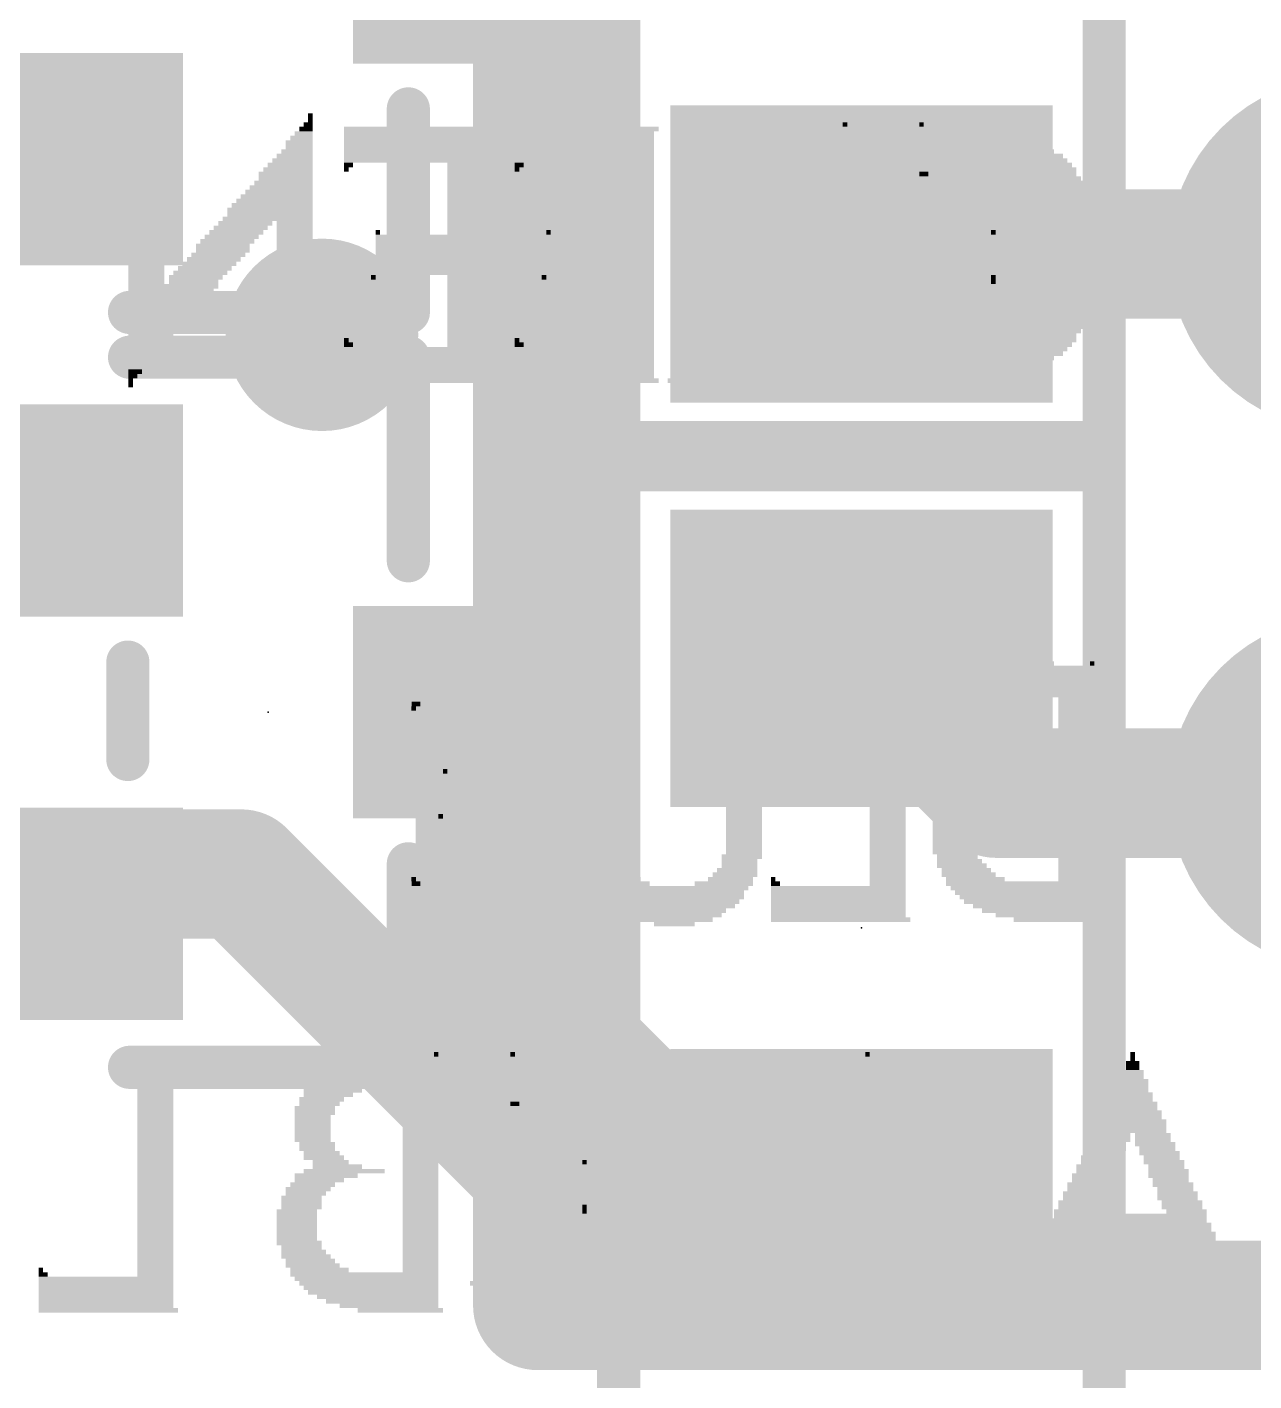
# Model space of a CAD drawing. Extents: x -8.6 to 58.7, y -9 to 29.5.
# Drawn here: x 27.57 to 33.34, y 4.85 to 11.23 of the extents above; entities that cross this region are included whole.
import ezdxf

# ---------------------------------------------------------------- set-up
doc = ezdxf.new("R2010")
doc.units = 0
for name, color, linetype in [('1', 12, 'CONTINUOUS'), ('16', 5, 'CONTINUOUS'), ('17', 110, 'CONTINUOUS'), ('18', 110, 'CONTINUOUS'), ('201', 6, 'CONTINUOUS'), ('21', 40, 'CONTINUOUS'), ('23', 53, 'CONTINUOUS')]:
    doc.layers.add(name, color=color, linetype=linetype)

# ---------------------------------------------------------------- blocks, each defined once
blk = doc.blocks.new('ROUNDP')
at = {"const_width": 0.5}
blk.add_lwpolyline([(0, -0.25, 1), (0, 0.25, 1), (0, -0.25)], format="xyb", dxfattribs=at)
blk = doc.blocks.new('RECT')
blk.add_solid([(-0.5, -0.5), (0.5, -0.5), (-0.5, 0.5), (0.5, 0.5)])
blk = doc.blocks.new('ROUNDV')
at = {"const_width": 0.5}
blk.add_lwpolyline([(0, -0.25, 1), (0, 0.25, 1), (0, -0.25)], format="xyb", dxfattribs=at)

msp = doc.modelspace()

# ---------------------------------------------------------------- linework, layer by layer
at = {"layer": '1'}
for points, const_width in [([(33.782, 10.16), (31.496, 10.16)], 0.6096), ([(27.702, 8.951), (26.443, 8.951)], 0.254), ([(32.131, 7.62), (31.496, 8.255)], 0.6096), ([(29.702, 8.001), (29.702, 6.874)], 0.6096), ([(33.782, 7.62), (32.131, 7.62)], 0.6096), ([(29.702, 6.874), (30.861, 5.715)], 0.6096), ([(30.861, 5.715), (31.496, 5.715)], 0.6096)]:
    msp.add_lwpolyline(points, dxfattribs=dict(at, const_width=const_width))
for points, const_width in [([(31.496, 10.3124, 1), (31.496, 10.0076)], 0.3048), ([(27.702, 8.8875, 1), (27.702, 9.0145)], 0.127), ([(31.6038, 8.3628, 1), (31.3882, 8.1472)], 0.3048), ([(29.8544, 8.001, 1), (29.5496, 8.001)], 0.3048), ([(32.131, 7.7724, 1), (32.131, 7.4676)], 0.3048), ([(32.0232, 7.5122, 1), (32.2388, 7.7278)], 0.3048), ([(29.8098, 6.9818, 1), (29.5942, 6.7662)], 0.3048), ([(29.5496, 6.874, 1), (29.8544, 6.874)], 0.3048), ([(30.861, 5.8674, 1), (30.861, 5.5626)], 0.3048), ([(31.496, 5.5626, 1), (31.496, 5.8674)], 0.3048), ([(30.7532, 5.6072, 1), (30.9688, 5.8228)], 0.3048)]:
    msp.add_lwpolyline(points, format="xyb", dxfattribs=dict(at, const_width=const_width))
at = {"layer": '16', "const_width": 0.6096}
for points in [[(29.972, 14.732), (29.972, 5.207)], [(19.812, 7.239), (28.575, 7.239)], [(30.607, 5.207), (28.575, 7.239)], [(31.623, 5.207), (29.972, 5.207)], [(31.623, 5.207), (30.607, 5.207)], [(31.623, 5.207), (42.672, 5.207)]]:
    msp.add_lwpolyline(points, dxfattribs=at)
at = {"layer": '16', "const_width": 0.3048}
for points in [[(28.6828, 7.3468, 1), (28.4672, 7.1312)], [(28.575, 7.0866, 1), (28.575, 7.3914)], [(29.972, 5.3594, 1), (29.972, 5.0546)], [(30.607, 5.3594, 1), (30.607, 5.0546)], [(31.623, 5.3594, 1), (31.623, 5.0546)], [(31.623, 5.0546, 1), (31.623, 5.3594)], [(31.623, 5.0546, 1), (31.623, 5.3594)], [(30.4992, 5.0992, 1), (30.7148, 5.3148)], [(29.8196, 5.207, 1), (30.1244, 5.207)]]:
    msp.add_lwpolyline(points, format="xyb", dxfattribs=at)
at = {"layer": '21', "const_width": 0.2032}
for points in [[(30.353, 9.144), (30.353, 13.716)], [(32.639, 13.716), (32.639, 9.144)], [(29.3624, 10.8434), (29.3624, 9.8846)], [(29.3624, 9.8846), (28.0496, 9.8846)], [(28.0496, 9.6734), (29.3624, 9.6734)], [(29.3624, 9.6734), (29.3624, 8.7146)], [(30.353, 4.699), (30.353, 9.271)], [(30.353, 9.271), (32.639, 9.271)], [(32.639, 9.271), (32.639, 4.699)], [(32.639, 9.144), (30.353, 9.144)], [(28.0416, 7.7786), (28.0416, 8.2374)], [(29.3624, 7.2874), (29.3624, 6.3286)], [(29.3624, 6.3286), (28.0496, 6.3286)]]:
    msp.add_lwpolyline(points, dxfattribs=at)
at = {"layer": '21', "const_width": 0.1016}
for points in [[(29.4132, 10.8434, 1), (29.3116, 10.8434)], [(28.0496, 9.9354, 1), (28.0496, 9.8338)], [(29.3624, 9.8338, 1), (29.3624, 9.9354)], [(29.3116, 9.8846, 1), (29.4132, 9.8846)], [(28.0496, 9.7242, 1), (28.0496, 9.6226)], [(29.4132, 9.6734, 1), (29.3116, 9.6734)], [(29.3624, 9.6226, 1), (29.3624, 9.7242)], [(30.4038, 9.271, 1), (30.3022, 9.271)], [(30.353, 9.3218, 1), (30.353, 9.2202)], [(32.6898, 9.271, 1), (32.5882, 9.271)], [(32.639, 9.2202, 1), (32.639, 9.3218)], [(30.353, 9.1948, 1), (30.353, 9.0932)], [(30.3022, 9.144, 1), (30.4038, 9.144)], [(32.5882, 9.144, 1), (32.6898, 9.144)], [(32.639, 9.0932, 1), (32.639, 9.1948)], [(29.3116, 8.7146, 1), (29.4132, 8.7146)], [(28.0924, 8.2374, 1), (27.9908, 8.2374)], [(27.9908, 7.7786, 1), (28.0924, 7.7786)], [(29.4132, 7.2874, 1), (29.3116, 7.2874)], [(28.0496, 6.3794, 1), (28.0496, 6.2778)], [(29.3116, 6.3286, 1), (29.4132, 6.3286)], [(29.3624, 6.2778, 1), (29.3624, 6.3794)]]:
    msp.add_lwpolyline(points, format="xyb", dxfattribs=at)
at = {"layer": '23'}
for p in [(28.702, 8.001), (31.496, 6.985)]:
    msp.add_point(p, dxfattribs=at)

# ---------------------------------------------------------------- block references
at = {"layer": '1', "yscale": 1.2, "rotation": 270}
for p in [(29.702, 11.557), (27.702, 10.607), (27.702, 8.951), (29.702, 8.001), (27.702, 7.051)]:
    msp.add_blockref('RECT', p, dxfattribs=at)
at = {"layer": '1', "xscale": 1.4, "yscale": 1.8}
for p, rotation in [((31.496, 10.16), 270), ((31.496, 8.255), 90), ((31.496, 5.715), 90)]:
    msp.add_blockref('RECT', p, dxfattribs=dict(at, rotation=rotation))
at = {"layer": '17', "xscale": 1.6764, "yscale": 1.6764}
for p in [(33.782, 10.16), (33.782, 10.16), (33.782, 7.62), (33.782, 7.62)]:
    msp.add_blockref('ROUNDP', p, dxfattribs=at)
at = {"layer": '18', "xscale": 0.9064, "yscale": 0.9064}
msp.add_blockref('ROUNDV', (28.956, 9.779), dxfattribs=at)
msp.add_blockref('ROUNDV', (28.956, 9.779), dxfattribs=at)
at = {"layer": '201', "yscale": 0.0212, "rotation": 180}
for p, xscale in [((28.8907, 10.7695), 0.0423), ((28.9013, 10.8118), 0.0212), ((28.9013, 10.7907), 0.0212), ((31.1758, 10.7695), 0.1693), ((31.4191, 10.7695), 0.0212), ((31.7788, 10.7695), 0.0212), ((32.0009, 10.7695), 0.2539), ((28.1396, 10.7484), 0.2327), ((28.129, 10.7272), 0.1693), ((28.129, 10.706), 0.1693), ((28.8589, 10.706), 0.1058), ((28.8695, 10.7272), 0.0846), ((28.8801, 10.7484), 0.0635), ((29.3985, 10.7484), 0.6771), ((29.3879, 10.7272), 0.6559), ((29.3879, 10.706), 0.6559), ((30.2025, 10.7484), 0.6771), ((30.1919, 10.7272), 0.6559), ((30.1919, 10.706), 0.6559), ((31.1864, 10.706), 0.4866), ((31.2075, 10.7272), 0.4443), ((31.2181, 10.7484), 0.4232), ((32.0221, 10.7272), 0.5078), ((31.9904, 10.7484), 0.4443), ((32.0433, 10.706), 0.5501), ((28.129, 10.6849), 0.1693), ((28.129, 10.6637), 0.1693), ((28.129, 10.6426), 0.1693), ((28.8378, 10.6426), 0.1481), ((28.8484, 10.6849), 0.1269), ((28.8484, 10.6637), 0.1269), ((29.3879, 10.6849), 0.6559), ((29.3879, 10.6637), 0.6559), ((29.3879, 10.6426), 0.6559), ((30.1919, 10.6849), 0.6559), ((30.1919, 10.6637), 0.6559), ((30.1919, 10.6426), 0.6559), ((31.1546, 10.6426), 0.5501), ((31.1652, 10.6637), 0.529), ((31.1758, 10.6849), 0.5078), ((32.0644, 10.6849), 0.5924), ((32.075, 10.6637), 0.6136), ((32.0856, 10.6426), 0.6347), ((28.129, 10.6214), 0.1693), ((28.129, 10.6003), 0.1693), ((28.129, 10.5791), 0.1693), ((28.8061, 10.5791), 0.2116), ((28.8166, 10.6003), 0.1904), ((28.8272, 10.6214), 0.1693), ((29.3879, 10.6214), 0.6559), ((29.3879, 10.6003), 0.6559), ((29.0811, 10.5791), 0.0423), ((29.6312, 10.5791), 0.1693), ((30.1919, 10.6214), 0.6559), ((30.1919, 10.6003), 0.6559), ((29.8851, 10.5791), 0.0423), ((30.4352, 10.5791), 0.1693), ((30.9536, 10.5791), 0.2327), ((31.144, 10.6214), 0.5713), ((31.144, 10.6003), 0.5713), ((31.345, 10.5791), 0.1693), ((32.1067, 10.6214), 0.6771), ((32.1173, 10.6003), 0.6982), ((31.8423, 10.5791), 0.1481), ((32.3183, 10.5791), 0.3385), ((28.129, 10.5579), 0.1693), ((28.129, 10.5368), 0.1693), ((28.129, 10.5156), 0.1693), ((28.7849, 10.5368), 0.2539), ((28.7849, 10.5156), 0.2539), ((28.7955, 10.5579), 0.2327), ((29.0705, 10.5579), 0.0212), ((29.6312, 10.5579), 0.1693), ((29.6312, 10.5368), 0.1693), ((29.6312, 10.5156), 0.1693), ((29.8745, 10.5579), 0.0212), ((30.4352, 10.5579), 0.1693), ((30.4352, 10.5368), 0.1693), ((30.4352, 10.5156), 0.1693), ((30.9219, 10.5368), 0.2116), ((30.9113, 10.5156), 0.1904), ((30.943, 10.5579), 0.2116), ((31.345, 10.5579), 0.1693), ((31.345, 10.5368), 0.1693), ((31.345, 10.5156), 0.1693), ((31.8105, 10.5579), 0.0846), ((31.7894, 10.5368), 0.0423), ((32.3606, 10.5579), 0.2962), ((32.3712, 10.5368), 0.2751), ((32.4029, 10.5156), 0.2539), ((28.129, 10.4945), 0.1693), ((28.129, 10.4733), 0.1693), ((28.129, 10.4522), 0.1693), ((28.7532, 10.4522), 0.3174), ((28.7637, 10.4733), 0.2962), ((28.7743, 10.4945), 0.2751), ((29.6312, 10.4945), 0.1693), ((29.6312, 10.4733), 0.1693), ((29.6312, 10.4522), 0.1693), ((30.4352, 10.4945), 0.1693), ((30.4352, 10.4733), 0.1693), ((30.4352, 10.4522), 0.1693), ((30.8901, 10.4733), 0.1904), ((30.8901, 10.4522), 0.1904), ((30.9113, 10.4945), 0.1904), ((31.345, 10.4945), 0.1693), ((31.345, 10.4733), 0.1693), ((31.345, 10.4522), 0.1693), ((32.4241, 10.4945), 0.2539), ((32.4558, 10.4733), 0.2327), ((32.4664, 10.4522), 0.2116), ((28.129, 10.431), 0.1693), ((28.129, 10.4098), 0.1693), ((28.129, 10.3887), 0.1693), ((28.7214, 10.3887), 0.3808), ((28.732, 10.4098), 0.3597), ((28.7426, 10.431), 0.3385), ((29.6312, 10.431), 0.1693), ((29.6312, 10.4098), 0.1693), ((29.6312, 10.3887), 0.1693), ((30.4352, 10.431), 0.1693), ((30.4352, 10.4098), 0.1693), ((30.4352, 10.3887), 0.1693), ((30.8901, 10.431), 0.1904), ((30.8901, 10.4098), 0.1904), ((30.8901, 10.3887), 0.1904), ((31.345, 10.431), 0.1693), ((31.345, 10.4098), 0.1693), ((31.345, 10.3887), 0.1693), ((32.477, 10.431), 0.2327), ((32.4876, 10.4098), 0.2116), ((32.5087, 10.3887), 0.2116), ((28.129, 10.3675), 0.1693), ((28.129, 10.3464), 0.1693), ((28.129, 10.3252), 0.1693), ((28.7003, 10.3252), 0.4232), ((28.7108, 10.3675), 0.402), ((28.7108, 10.3464), 0.402), ((29.6312, 10.3675), 0.1693), ((29.6312, 10.3464), 0.1693), ((29.6312, 10.3252), 0.1693), ((30.4352, 10.3675), 0.1693), ((30.4352, 10.3464), 0.1693), ((30.4352, 10.3252), 0.1693), ((30.8901, 10.3675), 0.1904), ((30.8901, 10.3464), 0.1904), ((30.9113, 10.3252), 0.1904), ((31.345, 10.3675), 0.1693), ((31.345, 10.3464), 0.1693), ((31.345, 10.3252), 0.1693), ((32.5087, 10.3675), 0.2116), ((32.5193, 10.3464), 0.1904), ((32.5299, 10.3252), 0.2116), ((28.129, 10.304), 0.1693), ((28.129, 10.2829), 0.1693), ((28.129, 10.2617), 0.1693), ((28.5522, 10.2617), 0.2539), ((28.5733, 10.2829), 0.2539), ((28.5945, 10.304), 0.2539), ((28.8272, 10.304), 0.1693), ((28.8272, 10.2829), 0.1693), ((28.8272, 10.2617), 0.1693), ((29.2186, 10.2617), 0.0212), ((29.6312, 10.304), 0.1693), ((29.6312, 10.2829), 0.1693), ((29.6312, 10.2617), 0.1693), ((30.0227, 10.2617), 0.0212), ((30.4352, 10.304), 0.1693), ((30.4352, 10.2829), 0.1693), ((30.4352, 10.2617), 0.1693), ((30.9113, 10.304), 0.1904), ((30.9219, 10.2829), 0.2116), ((30.9325, 10.2617), 0.2327), ((31.345, 10.304), 0.1693), ((31.345, 10.2829), 0.1693), ((31.345, 10.2617), 0.1693), ((32.1173, 10.2617), 0.0212), ((32.5405, 10.304), 0.1904), ((32.5405, 10.2829), 0.1904), ((32.5405, 10.2617), 0.1904), ((28.129, 10.2406), 0.1693), ((28.129, 10.2194), 0.1693), ((28.129, 10.1982), 0.1693), ((28.4887, 10.1982), 0.2539), ((28.5098, 10.2194), 0.2539), ((28.531, 10.2406), 0.2539), ((28.8272, 10.2406), 0.1693), ((28.8272, 10.2194), 0.1693), ((28.8272, 10.1982), 0.1693), ((29.462, 10.2406), 0.5078), ((29.462, 10.2194), 0.5078), ((29.462, 10.1982), 0.5078), ((30.266, 10.2406), 0.5078), ((30.266, 10.2194), 0.5078), ((30.266, 10.1982), 0.5078), ((30.9536, 10.2406), 0.2327), ((30.9853, 10.2194), 0.2539), ((31.1546, 10.1982), 0.5501), ((31.345, 10.2406), 0.1693), ((31.345, 10.2194), 0.1693), ((31.8634, 10.2406), 0.529), ((31.8634, 10.2194), 0.529), ((31.8634, 10.1982), 0.529), ((32.5616, 10.2406), 0.1904), ((32.5616, 10.2194), 0.1904), ((32.5616, 10.1982), 0.1904), ((28.129, 10.1771), 0.1693), ((28.129, 10.1559), 0.1693), ((28.129, 10.1348), 0.1693), ((28.4464, 10.1348), 0.2539), ((28.4675, 10.1559), 0.2539), ((28.4887, 10.1771), 0.2539), ((28.8272, 10.1771), 0.1693), ((28.8272, 10.1559), 0.1693), ((28.8272, 10.1348), 0.1693), ((29.462, 10.1771), 0.5078), ((29.462, 10.1559), 0.5078), ((29.462, 10.1348), 0.5078), ((30.266, 10.1771), 0.5078), ((30.266, 10.1559), 0.5078), ((30.266, 10.1348), 0.5078), ((31.1652, 10.1771), 0.529), ((31.1758, 10.1559), 0.5078), ((31.1969, 10.1348), 0.4655), ((31.8634, 10.1771), 0.529), ((31.8634, 10.1559), 0.529), ((31.8634, 10.1348), 0.529), ((32.5616, 10.1771), 0.1904), ((32.5616, 10.1559), 0.1904), ((32.5616, 10.1348), 0.1904), ((28.129, 10.1136), 0.1693), ((28.129, 10.0925), 0.1693), ((28.129, 10.0713), 0.1693), ((28.3829, 10.0713), 0.2539), ((28.404, 10.0925), 0.2539), ((28.4252, 10.1136), 0.2539), ((28.8272, 10.1136), 0.1693), ((28.8272, 10.0925), 0.1693), ((28.8272, 10.0713), 0.1693), ((29.462, 10.1136), 0.5078), ((29.462, 10.0925), 0.5078), ((29.462, 10.0713), 0.5078), ((30.266, 10.1136), 0.5078), ((30.266, 10.0925), 0.5078), ((30.266, 10.0713), 0.5078), ((31.1546, 10.0713), 0.5501), ((31.1758, 10.0925), 0.5078), ((31.2075, 10.1136), 0.4443), ((31.8634, 10.1136), 0.529), ((31.8634, 10.0925), 0.529), ((31.8634, 10.0713), 0.529), ((32.5616, 10.1136), 0.1904), ((32.5616, 10.0925), 0.1904), ((32.5616, 10.0713), 0.1904), ((28.2559, 10.0078), 0.4232), ((28.129, 10.0501), 0.1693), ((28.129, 10.029), 0.1693), ((28.3617, 10.0501), 0.2539), ((28.3512, 10.029), 0.2327), ((28.8272, 10.0501), 0.1693), ((28.8272, 10.029), 0.1693), ((28.8272, 10.0078), 0.1693), ((29.1975, 10.0501), 0.0212), ((29.6312, 10.0501), 0.1693), ((29.6312, 10.029), 0.1693), ((29.6312, 10.0078), 0.1693), ((30.0015, 10.0501), 0.0212), ((30.4352, 10.0501), 0.1693), ((30.4352, 10.029), 0.1693), ((30.4352, 10.0078), 0.1693), ((30.943, 10.0078), 0.2962), ((30.9748, 10.029), 0.3174), ((31.0171, 10.0501), 0.3597), ((31.345, 10.0501), 0.1693), ((31.345, 10.029), 0.1693), ((31.345, 10.0078), 0.1693), ((31.6836, 10.0501), 0.1693), ((31.6836, 10.029), 0.1693), ((31.6836, 10.0078), 0.1693), ((32.1173, 10.0501), 0.0212), ((32.1173, 10.029), 0.0212), ((32.5405, 10.0501), 0.1904), ((32.5405, 10.029), 0.1904), ((32.5405, 10.0078), 0.1904), ((28.2454, 9.9867), 0.402), ((28.2348, 9.9655), 0.3808), ((28.2242, 9.9444), 0.3597), ((28.8272, 9.9867), 0.1693), ((28.8272, 9.9655), 0.1693), ((28.8272, 9.9444), 0.1693), ((29.6312, 9.9867), 0.1693), ((29.6312, 9.9655), 0.1693), ((29.6312, 9.9444), 0.1693), ((30.4352, 9.9867), 0.1693), ((30.4352, 9.9655), 0.1693), ((30.4352, 9.9444), 0.1693), ((30.8796, 9.9655), 0.2539), ((30.869, 9.9444), 0.2327), ((30.9113, 9.9867), 0.2751), ((31.345, 9.9867), 0.1693), ((31.345, 9.9655), 0.1693), ((31.345, 9.9444), 0.1693), ((31.6836, 9.9867), 0.1693), ((31.6836, 9.9655), 0.1693), ((31.6836, 9.9444), 0.1693), ((32.5087, 9.9444), 0.2116), ((32.5193, 9.9655), 0.1904), ((32.5405, 9.9867), 0.1904), ((28.2136, 9.9232), 0.3385), ((28.203, 9.902), 0.3174), ((28.1925, 9.8809), 0.2962), ((28.8272, 9.9232), 0.1693), ((28.8272, 9.902), 0.1693), ((28.8272, 9.8809), 0.1693), ((29.6312, 9.9232), 0.1693), ((29.6312, 9.902), 0.1693), ((29.6312, 9.8809), 0.1693), ((30.4352, 9.9232), 0.1693), ((30.4352, 9.902), 0.1693), ((30.4352, 9.8809), 0.1693), ((30.8267, 9.902), 0.2327), ((30.8161, 9.8809), 0.2116), ((30.8478, 9.9232), 0.2327), ((31.345, 9.9232), 0.1693), ((31.345, 9.902), 0.1693), ((31.345, 9.8809), 0.1693), ((31.6836, 9.9232), 0.1693), ((31.6836, 9.902), 0.1693), ((31.6836, 9.8809), 0.1693), ((32.477, 9.8809), 0.2327), ((32.4876, 9.902), 0.2116), ((32.5087, 9.9232), 0.2116), ((28.1819, 9.8386), 0.2751), ((28.1713, 9.8174), 0.2539), ((28.1925, 9.8597), 0.2962), ((28.8272, 9.8597), 0.1693), ((28.8272, 9.8386), 0.1693), ((28.8272, 9.8174), 0.1693), ((29.6312, 9.8597), 0.1693), ((29.6312, 9.8386), 0.1693), ((29.6312, 9.8174), 0.1693), ((30.4352, 9.8597), 0.1693), ((30.4352, 9.8386), 0.1693), ((30.4352, 9.8174), 0.1693), ((30.7738, 9.8174), 0.2116), ((30.7949, 9.8597), 0.2116), ((30.7843, 9.8386), 0.1904), ((31.345, 9.8597), 0.1693), ((31.345, 9.8386), 0.1693), ((31.345, 9.8174), 0.1693), ((31.6836, 9.8597), 0.1693), ((31.6836, 9.8386), 0.1693), ((31.6836, 9.8174), 0.1693), ((32.4347, 9.8174), 0.2327), ((32.4558, 9.8386), 0.2327), ((32.4664, 9.8597), 0.2116), ((28.1607, 9.7962), 0.2327), ((28.1501, 9.7751), 0.2116), ((28.1396, 9.7539), 0.1904), ((28.8272, 9.7962), 0.1693), ((28.8272, 9.7751), 0.1693), ((28.8272, 9.7539), 0.1693), ((29.0705, 9.7539), 0.0212), ((29.6312, 9.7962), 0.1693), ((29.6312, 9.7751), 0.1693), ((29.6312, 9.7539), 0.1693), ((29.8745, 9.7539), 0.0212), ((30.4352, 9.7962), 0.1693), ((30.4352, 9.7751), 0.1693), ((30.4352, 9.7539), 0.1693), ((30.7526, 9.7751), 0.2116), ((30.742, 9.7539), 0.1904), ((30.7632, 9.7962), 0.1904), ((31.345, 9.7962), 0.1693), ((31.345, 9.7751), 0.1693), ((31.345, 9.7539), 0.1693), ((31.6836, 9.7962), 0.1693), ((31.6836, 9.7751), 0.1693), ((31.7153, 9.7539), 0.2327), ((32.3606, 9.7539), 0.2962), ((32.3818, 9.7751), 0.2539), ((32.4029, 9.7962), 0.2539), ((28.129, 9.7328), 0.1693), ((28.129, 9.7116), 0.1693), ((28.1184, 9.6905), 0.1481), ((28.8272, 9.7328), 0.1693), ((28.8272, 9.7116), 0.1693), ((28.8272, 9.6905), 0.1693), ((29.3879, 9.7116), 0.6559), ((29.3879, 9.6905), 0.6559), ((29.0811, 9.7328), 0.0423), ((29.6312, 9.7328), 0.1693), ((30.1919, 9.7116), 0.6559), ((30.1919, 9.6905), 0.6559), ((29.8851, 9.7328), 0.0423), ((30.4352, 9.7328), 0.1693), ((30.7209, 9.6905), 0.1904), ((30.742, 9.7328), 0.1904), ((30.742, 9.7116), 0.1904), ((31.345, 9.7328), 0.1693), ((31.345, 9.7116), 0.1693), ((31.345, 9.6905), 0.1693), ((32.0115, 9.6905), 0.8675), ((31.747, 9.7328), 0.2962), ((32.0327, 9.7116), 0.8675), ((32.3183, 9.7328), 0.3385), ((28.1078, 9.6693), 0.127), ((28.0973, 9.6481), 0.1058), ((28.0867, 9.627), 0.0846), ((28.8272, 9.6693), 0.1693), ((28.8272, 9.6481), 0.1693), ((28.8272, 9.627), 0.1693), ((29.3879, 9.6693), 0.6559), ((29.3879, 9.6481), 0.6559), ((29.3879, 9.627), 0.6559), ((30.1919, 9.6693), 0.6559), ((30.1919, 9.6481), 0.6559), ((30.1919, 9.627), 0.6559), ((30.7209, 9.6693), 0.1904), ((30.7209, 9.6481), 0.1904), ((30.7209, 9.627), 0.1904), ((31.345, 9.6693), 0.1693), ((31.345, 9.6481), 0.1693), ((31.345, 9.627), 0.1693), ((32.0009, 9.6693), 0.804), ((32.0115, 9.6481), 0.7405), ((32.0221, 9.627), 0.6771), ((28.0549, 9.5635), 0.0212), ((28.0761, 9.6058), 0.0635), ((28.0655, 9.5847), 0.0423), ((28.8166, 9.5635), 0.2327), ((28.8272, 9.6058), 0.1693), ((28.8272, 9.5847), 0.1693), ((29.3879, 9.6058), 0.6559), ((29.3879, 9.5847), 0.6559), ((29.3985, 9.5635), 0.6771), ((30.1919, 9.6058), 0.6559), ((30.1919, 9.5847), 0.6559), ((30.2025, 9.5635), 0.6771), ((30.7209, 9.5635), 0.2751), ((30.7103, 9.6058), 0.2116), ((30.7209, 9.5847), 0.2327), ((31.345, 9.5635), 0.2116), ((31.345, 9.6058), 0.1693), ((31.345, 9.5847), 0.1693), ((32.0221, 9.6058), 0.5924), ((32.0221, 9.5847), 0.5078), ((32.0221, 9.5635), 0.3808), ((28.0549, 9.5423), 0.0212), ((32.0115, 9.5423), 0.2327), ((32.3183, 8.2305), 0.1693), ((32.5828, 8.2305), 0.0212), ((29.7159, 8.2094), 0.6771), ((29.7053, 8.1882), 0.6559), ((29.7053, 8.1671), 0.6559), ((30.2977, 8.2094), 0.2327), ((30.2871, 8.1882), 0.1693), ((30.2871, 8.1671), 0.1693), ((30.9325, 8.2094), 0.2327), ((30.943, 8.1882), 0.1693), ((30.943, 8.1671), 0.1693), ((31.6201, 8.2094), 0.2116), ((31.6201, 8.1882), 0.1693), ((31.6201, 8.1671), 0.1693), ((32.3289, 8.1671), 0.529), ((32.3501, 8.1882), 0.4866), ((32.3712, 8.2094), 0.4443), ((29.7053, 8.1459), 0.6559), ((29.7053, 8.1247), 0.6559), ((29.7053, 8.1036), 0.6559), ((30.2871, 8.1459), 0.1693), ((30.2871, 8.1247), 0.1693), ((30.2871, 8.1036), 0.1693), ((30.943, 8.1459), 0.1693), ((30.943, 8.1247), 0.1693), ((30.943, 8.1036), 0.1693), ((31.6201, 8.1459), 0.1693), ((31.6201, 8.1247), 0.1693), ((31.6201, 8.1036), 0.1693), ((32.2972, 8.1036), 0.5924), ((32.3077, 8.1247), 0.5713), ((32.3183, 8.1459), 0.5501), ((29.7053, 8.0824), 0.6559), ((29.7053, 8.0613), 0.6559), ((29.3985, 8.0401), 0.0423), ((29.9486, 8.0401), 0.1693), ((30.2871, 8.0824), 0.1693), ((30.2871, 8.0613), 0.1693), ((30.2871, 8.0401), 0.1693), ((30.943, 8.0824), 0.1693), ((30.943, 8.0613), 0.1693), ((30.943, 8.0401), 0.1693), ((31.6201, 8.0824), 0.1693), ((31.6201, 8.0613), 0.1693), ((31.6201, 8.0401), 0.1693), ((32.0962, 8.0613), 0.2751), ((32.075, 8.0401), 0.2327), ((32.2866, 8.0824), 0.6136), ((32.5087, 8.0613), 0.1693), ((32.5087, 8.0401), 0.1693), ((29.3879, 8.019), 0.0212), ((29.9486, 8.019), 0.1693), ((29.9486, 7.9978), 0.1693), ((29.9486, 7.9766), 0.1693), ((30.2871, 8.019), 0.1693), ((30.2871, 7.9978), 0.1693), ((30.2871, 7.9766), 0.1693), ((30.943, 8.019), 0.1693), ((30.943, 7.9978), 0.1693), ((30.943, 7.9766), 0.1693), ((31.6201, 8.019), 0.1693), ((31.6201, 7.9978), 0.1693), ((31.6201, 7.9766), 0.1693), ((32.0115, 7.9766), 0.1904), ((32.0433, 8.019), 0.2116), ((32.0327, 7.9978), 0.1904), ((32.5087, 8.019), 0.1693), ((32.5087, 7.9978), 0.1693), ((32.5087, 7.9766), 0.1693), ((29.9486, 7.9555), 0.1693), ((29.9486, 7.9343), 0.1693), ((29.9486, 7.9132), 0.1693), ((30.2871, 7.9555), 0.1693), ((30.2871, 7.9343), 0.1693), ((30.2871, 7.9132), 0.1693), ((30.943, 7.9555), 0.1693), ((30.943, 7.9343), 0.1693), ((30.943, 7.9132), 0.1693), ((31.6201, 7.9555), 0.1693), ((31.6201, 7.9343), 0.1693), ((31.6201, 7.9132), 0.1693), ((32.0115, 7.9555), 0.1904), ((32.0009, 7.9343), 0.1693), ((32.0009, 7.9132), 0.1693), ((32.5087, 7.9555), 0.1693), ((32.5087, 7.9343), 0.1693), ((32.5087, 7.9132), 0.1693), ((29.9486, 7.892), 0.1693), ((29.9486, 7.8709), 0.1693), ((29.9486, 7.8497), 0.1693), ((30.2871, 7.892), 0.1693), ((30.2871, 7.8709), 0.1693), ((30.2871, 7.8497), 0.1693), ((30.943, 7.892), 0.1693), ((30.943, 7.8709), 0.1693), ((30.943, 7.8497), 0.1693), ((31.6201, 7.892), 0.1693), ((31.6201, 7.8709), 0.1693), ((31.6201, 7.8497), 0.1693), ((32.0009, 7.892), 0.1693), ((32.0009, 7.8709), 0.1693), ((32.0009, 7.8497), 0.1693), ((32.5087, 7.892), 0.1693), ((32.5087, 7.8709), 0.1693), ((32.5087, 7.8497), 0.1693), ((29.9486, 7.8285), 0.1693), ((29.9486, 7.8074), 0.1693), ((29.9486, 7.7862), 0.1693), ((30.2871, 7.8285), 0.1693), ((30.2871, 7.8074), 0.1693), ((30.2871, 7.7862), 0.1693), ((30.943, 7.8285), 0.1693), ((30.943, 7.8074), 0.1693), ((30.943, 7.7862), 0.1693), ((31.6201, 7.8285), 0.1693), ((31.6201, 7.8074), 0.1693), ((31.6201, 7.7862), 0.1693), ((32.0009, 7.8285), 0.1693), ((32.0221, 7.8074), 0.1693), ((32.0221, 7.7862), 0.1693), ((32.5087, 7.8285), 0.1693), ((32.5087, 7.8074), 0.1693), ((32.5087, 7.7862), 0.1693), ((29.536, 7.7227), 0.0212), ((29.9486, 7.7651), 0.1693), ((29.9486, 7.7439), 0.1693), ((29.9486, 7.7227), 0.1693), ((30.2871, 7.7651), 0.1693), ((30.2871, 7.7439), 0.1693), ((30.2871, 7.7227), 0.1693), ((30.943, 7.7651), 0.1693), ((30.943, 7.7439), 0.1693), ((30.943, 7.7227), 0.1693), ((31.6201, 7.7651), 0.1693), ((31.6201, 7.7439), 0.1693), ((31.6201, 7.7227), 0.1693), ((32.0538, 7.7439), 0.1904), ((32.0433, 7.7651), 0.1693), ((32.0856, 7.7227), 0.1693), ((32.5087, 7.7651), 0.1693), ((32.5087, 7.7439), 0.1693), ((32.5087, 7.7227), 0.1693), ((29.7793, 7.7016), 0.5078), ((29.7793, 7.6804), 0.5078), ((29.7793, 7.6593), 0.5078), ((30.2871, 7.7016), 0.1693), ((30.2871, 7.6804), 0.1693), ((30.2871, 7.6593), 0.1693), ((30.943, 7.7016), 0.1693), ((30.943, 7.6804), 0.1693), ((30.943, 7.6593), 0.1693), ((31.6201, 7.7016), 0.1693), ((31.6201, 7.6804), 0.1693), ((31.6201, 7.6593), 0.1693), ((32.0644, 7.6593), 0.2962), ((32.149, 7.6804), 0.3809), ((32.1173, 7.7016), 0.2327), ((32.5087, 7.7016), 0.1693), ((32.5087, 7.6804), 0.1693), ((32.5087, 7.6593), 0.1693), ((29.7793, 7.6381), 0.5078), ((29.7793, 7.617), 0.5078), ((29.7793, 7.5958), 0.5078), ((30.2871, 7.6381), 0.1693), ((30.2871, 7.617), 0.1693), ((30.2871, 7.5958), 0.1693), ((30.943, 7.6381), 0.1693), ((30.943, 7.617), 0.1693), ((30.943, 7.5958), 0.1693), ((31.6201, 7.6381), 0.1693), ((31.6201, 7.617), 0.1693), ((31.6201, 7.5958), 0.1693), ((31.9798, 7.5958), 0.2116), ((32.0009, 7.617), 0.2116), ((32.0327, 7.6381), 0.2327), ((32.5087, 7.6381), 0.1693), ((32.5087, 7.617), 0.1693), ((32.5087, 7.5958), 0.1693), ((29.7793, 7.5746), 0.5078), ((29.7793, 7.5535), 0.5078), ((29.7793, 7.5323), 0.5078), ((30.2871, 7.5746), 0.1693), ((30.2871, 7.5535), 0.1693), ((30.2871, 7.5323), 0.1693), ((30.943, 7.5746), 0.1693), ((30.943, 7.5535), 0.1693), ((30.943, 7.5323), 0.1693), ((31.6201, 7.5746), 0.1693), ((31.6201, 7.5535), 0.1693), ((31.6201, 7.5323), 0.1693), ((31.948, 7.5535), 0.1904), ((31.948, 7.5323), 0.1904), ((31.9692, 7.5746), 0.1904), ((32.5087, 7.5746), 0.1693), ((32.5087, 7.5535), 0.1693), ((32.5087, 7.5323), 0.1693), ((29.5149, 7.5112), 0.0212), ((29.9486, 7.5112), 0.1693), ((29.9486, 7.49), 0.1693), ((29.9486, 7.4688), 0.1693), ((30.2871, 7.5112), 0.1693), ((30.2871, 7.49), 0.1693), ((30.2871, 7.4688), 0.1693), ((30.943, 7.5112), 0.1693), ((30.943, 7.49), 0.1693), ((30.943, 7.4688), 0.1693), ((31.6201, 7.5112), 0.1693), ((31.6201, 7.49), 0.1693), ((31.6201, 7.4688), 0.1693), ((31.9269, 7.49), 0.1904), ((31.9269, 7.4688), 0.1904), ((31.948, 7.5112), 0.1904), ((32.5087, 7.5112), 0.1693), ((32.5087, 7.49), 0.1693), ((32.5087, 7.4688), 0.1693), ((29.9486, 7.4477), 0.1693), ((29.9486, 7.4265), 0.1693), ((29.9486, 7.4054), 0.1693), ((30.2871, 7.4477), 0.1693), ((30.2871, 7.4265), 0.1693), ((30.2871, 7.4054), 0.1693), ((30.943, 7.4477), 0.1693), ((30.943, 7.4265), 0.1693), ((30.943, 7.4054), 0.1693), ((31.6201, 7.4477), 0.1693), ((31.6201, 7.4265), 0.1693), ((31.6201, 7.4054), 0.1693), ((31.9269, 7.4477), 0.1904), ((31.9269, 7.4265), 0.1904), ((31.9269, 7.4054), 0.1904), ((32.5087, 7.4477), 0.1693), ((32.5087, 7.4265), 0.1693), ((32.5087, 7.4054), 0.1693), ((29.9486, 7.3842), 0.1693), ((29.9486, 7.3631), 0.1693), ((29.9486, 7.3419), 0.1693), ((30.2871, 7.3842), 0.1693), ((30.2871, 7.3631), 0.1693), ((30.2871, 7.3419), 0.1693), ((30.943, 7.3842), 0.1693), ((30.943, 7.3631), 0.1693), ((30.943, 7.3419), 0.1693), ((31.6201, 7.3842), 0.1693), ((31.6201, 7.3631), 0.1693), ((31.6201, 7.3419), 0.1693), ((31.9269, 7.3842), 0.1904), ((31.9269, 7.3631), 0.1904), ((31.9375, 7.3419), 0.2116), ((32.5087, 7.3842), 0.1693), ((32.5087, 7.3631), 0.1693), ((32.5087, 7.3419), 0.1693), ((29.9486, 7.3207), 0.1693), ((29.9486, 7.2996), 0.1693), ((29.9486, 7.2784), 0.1693), ((30.2977, 7.3207), 0.1904), ((30.3083, 7.2996), 0.1693), ((30.3189, 7.2784), 0.1904), ((30.9325, 7.3207), 0.1904), ((30.9219, 7.2996), 0.1693), ((30.9219, 7.2784), 0.1693), ((31.6201, 7.3207), 0.1693), ((31.6201, 7.2996), 0.1693), ((31.6201, 7.2784), 0.1693), ((31.948, 7.3207), 0.1904), ((31.9586, 7.2996), 0.2116), ((31.9692, 7.2784), 0.2327), ((32.5087, 7.3207), 0.1693), ((32.5087, 7.2996), 0.1693), ((32.5087, 7.2784), 0.1693), ((29.3879, 7.2149), 0.0212), ((29.9486, 7.2573), 0.1693), ((29.9486, 7.2361), 0.1693), ((29.9486, 7.2149), 0.1693), ((30.3294, 7.2361), 0.2116), ((30.3189, 7.2573), 0.1904), ((30.3506, 7.2149), 0.2116), ((30.8796, 7.2149), 0.2116), ((30.9007, 7.2361), 0.2116), ((30.9113, 7.2573), 0.1904), ((31.0806, 7.2149), 0.0212), ((31.6201, 7.2573), 0.1693), ((31.6201, 7.2361), 0.1693), ((31.6201, 7.2149), 0.1693), ((32.0009, 7.2361), 0.2539), ((31.9904, 7.2573), 0.2327), ((32.0327, 7.2149), 0.2751), ((32.5087, 7.2573), 0.1693), ((32.5087, 7.2361), 0.1693), ((32.5087, 7.2149), 0.1693), ((29.3985, 7.1938), 0.0423), ((29.7053, 7.1726), 0.6559), ((29.7053, 7.1515), 0.6559), ((29.9486, 7.1938), 0.1693), ((30.3718, 7.1938), 0.2539), ((30.6151, 7.1726), 0.6982), ((30.6151, 7.1515), 0.6559), ((30.8478, 7.1938), 0.2751), ((31.0911, 7.1938), 0.0423), ((31.3874, 7.1726), 0.6347), ((31.3874, 7.1515), 0.6347), ((31.6201, 7.1938), 0.1693), ((32.2443, 7.1938), 0.6982), ((32.2548, 7.1726), 0.6771), ((32.2654, 7.1515), 0.6559), ((29.7053, 7.1303), 0.6559), ((29.7053, 7.1092), 0.6559), ((29.7053, 7.088), 0.6559), ((30.6151, 7.1303), 0.6559), ((30.6151, 7.1092), 0.6136), ((30.6151, 7.088), 0.5713), ((31.3874, 7.1303), 0.6347), ((31.3874, 7.1092), 0.6347), ((31.3874, 7.088), 0.6347), ((32.276, 7.1303), 0.6347), ((32.2866, 7.1092), 0.6136), ((32.3077, 7.088), 0.5713), ((29.7053, 7.0668), 0.6559), ((29.7053, 7.0457), 0.6559), ((29.7159, 7.0245), 0.6771), ((30.6151, 7.0668), 0.4866), ((30.6151, 7.0457), 0.4443), ((30.6151, 7.0245), 0.3597), ((31.3979, 7.0245), 0.6559), ((31.3874, 7.0668), 0.6347), ((31.3874, 7.0457), 0.6347), ((32.3289, 7.0668), 0.529), ((32.3606, 7.0457), 0.4655), ((32.4135, 7.0245), 0.402), ((30.6151, 7.0034), 0.1904), ((28.1713, 6.3686), 0.2116), ((29.2821, 6.3686), 0.4443), ((29.2292, 6.3898), 0.1693), ((29.4937, 6.3898), 0.0212), ((29.8534, 6.3898), 0.0212), ((30.065, 6.3686), 0.4443), ((30.0755, 6.3898), 0.2539), ((31.3239, 6.3686), 0.4232), ((31.2816, 6.3898), 0.1693), ((31.5249, 6.3898), 0.0212), ((32.7732, 6.3898), 0.0212), ((32.7732, 6.3686), 0.0212), ((28.1713, 6.3475), 0.1693), ((28.1713, 6.3263), 0.1693), ((28.1713, 6.3051), 0.1693), ((29.2292, 6.3051), 0.5501), ((29.2398, 6.3263), 0.529), ((29.261, 6.3475), 0.4866), ((30.0967, 6.3475), 0.5078), ((30.1179, 6.3263), 0.5501), ((30.139, 6.3051), 0.5924), ((31.2816, 6.3051), 0.5078), ((31.2921, 6.3263), 0.4866), ((31.3133, 6.3475), 0.4443), ((32.7732, 6.3051), 0.1058), ((32.7732, 6.3475), 0.0635), ((32.7732, 6.3263), 0.0635), ((28.1713, 6.284), 0.1693), ((28.1713, 6.2628), 0.1693), ((28.1713, 6.2417), 0.1693), ((29.1975, 6.2417), 0.6136), ((29.2081, 6.2628), 0.5924), ((29.2186, 6.284), 0.5713), ((30.1813, 6.2417), 0.6771), ((30.1496, 6.284), 0.6136), ((30.1602, 6.2628), 0.6347), ((31.2498, 6.2417), 0.5713), ((31.2604, 6.2628), 0.5501), ((31.271, 6.284), 0.529), ((32.7732, 6.2628), 0.1481), ((32.7732, 6.2417), 0.1481), ((32.7732, 6.284), 0.1058), ((28.1713, 6.2205), 0.1693), ((28.1713, 6.1994), 0.1693), ((28.1713, 6.1782), 0.1693), ((28.9542, 6.1782), 0.2116), ((29.0071, 6.2205), 0.2751), ((28.9859, 6.1994), 0.2327), ((29.4196, 6.2205), 0.1693), ((29.4196, 6.1994), 0.1693), ((29.4196, 6.1782), 0.1693), ((30.1919, 6.2205), 0.6982), ((29.9169, 6.1994), 0.1481), ((29.8851, 6.1782), 0.0846), ((30.3929, 6.1994), 0.3385), ((30.4352, 6.1782), 0.2962), ((31.0594, 6.1994), 0.2327), ((31.0488, 6.1782), 0.2116), ((31.2498, 6.2205), 0.5713), ((31.4508, 6.1994), 0.1693), ((31.4508, 6.1782), 0.1693), ((32.7626, 6.1782), 0.2116), ((32.7626, 6.2205), 0.1693), ((32.7732, 6.1994), 0.1904), ((28.1713, 6.157), 0.1693), ((28.1713, 6.1359), 0.1693), ((28.1713, 6.1147), 0.1693), ((28.9224, 6.1359), 0.1904), ((28.9224, 6.1147), 0.1904), ((28.9436, 6.157), 0.1904), ((29.4196, 6.157), 0.1693), ((29.4196, 6.1359), 0.1693), ((29.4196, 6.1147), 0.1693), ((29.864, 6.157), 0.0423), ((30.4458, 6.157), 0.2751), ((30.4776, 6.1359), 0.2539), ((30.4987, 6.1147), 0.2539), ((31.0277, 6.157), 0.2116), ((31.0171, 6.1359), 0.1904), ((31.0171, 6.1147), 0.1904), ((31.4508, 6.157), 0.1693), ((31.4508, 6.1359), 0.1693), ((31.4508, 6.1147), 0.1693), ((32.7626, 6.1359), 0.2539), ((32.7732, 6.1147), 0.2751), ((32.7732, 6.157), 0.2327), ((28.1713, 6.0936), 0.1693), ((28.1713, 6.0724), 0.1693), ((28.1713, 6.0512), 0.1693), ((28.9118, 6.0936), 0.1693), ((28.9118, 6.0724), 0.1693), ((28.9118, 6.0512), 0.1693), ((29.4196, 6.0936), 0.1693), ((29.4196, 6.0724), 0.1693), ((29.4196, 6.0512), 0.1693), ((30.5304, 6.0936), 0.2327), ((30.541, 6.0724), 0.2116), ((30.5516, 6.0512), 0.2327), ((30.9959, 6.0936), 0.1904), ((30.9959, 6.0724), 0.1904), ((30.9959, 6.0512), 0.1904), ((31.4508, 6.0936), 0.1693), ((31.4508, 6.0724), 0.1693), ((31.4508, 6.0512), 0.1693), ((32.7732, 6.0724), 0.3174), ((32.7732, 6.0512), 0.3174), ((32.7732, 6.0936), 0.2751), ((28.1713, 6.0301), 0.1693), ((28.1713, 6.0089), 0.1693), ((28.1713, 5.9878), 0.1693), ((28.9118, 6.0301), 0.1693), ((28.9118, 6.0089), 0.1693), ((28.9118, 5.9878), 0.1693), ((29.4196, 6.0301), 0.1693), ((29.4196, 6.0089), 0.1693), ((29.4196, 5.9878), 0.1693), ((30.5622, 6.0301), 0.2116), ((30.5833, 6.0089), 0.2116), ((30.5833, 5.9878), 0.2116), ((30.9959, 6.0301), 0.1904), ((30.9959, 6.0089), 0.1904), ((30.9959, 5.9878), 0.1904), ((31.4508, 6.0301), 0.1693), ((31.4508, 6.0089), 0.1693), ((31.4508, 5.9878), 0.1693), ((32.6674, 5.9878), 0.1904), ((32.678, 6.0089), 0.1693), ((32.7626, 6.0301), 0.3385), ((32.8684, 6.0089), 0.1693), ((32.8684, 5.9878), 0.1693), ((28.1713, 5.9666), 0.1693), ((28.1713, 5.9455), 0.1693), ((28.1713, 5.9243), 0.1693), ((28.933, 5.9666), 0.1693), ((28.933, 5.9455), 0.1693), ((28.9542, 5.9243), 0.1693), ((29.4196, 5.9666), 0.1693), ((29.4196, 5.9455), 0.1693), ((29.4196, 5.9243), 0.1693), ((30.5939, 5.9666), 0.1904), ((30.6045, 5.9455), 0.2116), ((30.6151, 5.9243), 0.1904), ((30.9959, 5.9666), 0.1904), ((31.0171, 5.9455), 0.1904), ((31.0171, 5.9243), 0.1904), ((31.4508, 5.9666), 0.1693), ((31.4508, 5.9455), 0.1693), ((31.4508, 5.9243), 0.1693), ((32.6357, 5.9243), 0.1693), ((32.6463, 5.9455), 0.1904), ((32.6568, 5.9666), 0.1693), ((32.879, 5.9666), 0.1904), ((32.8896, 5.9455), 0.1693), ((32.9002, 5.9243), 0.1904), ((28.1713, 5.9031), 0.1693), ((28.1713, 5.882), 0.1693), ((28.1713, 5.8608), 0.1693), ((28.9647, 5.9031), 0.1904), ((29.0282, 5.8608), 0.2327), ((28.9965, 5.882), 0.1693), ((29.4196, 5.9031), 0.1693), ((29.4196, 5.882), 0.1693), ((29.4196, 5.8608), 0.1693), ((29.938, 5.8608), 0.529), ((30.1919, 5.882), 0.0212), ((30.6151, 5.9031), 0.1904), ((30.6151, 5.882), 0.1904), ((30.6362, 5.8608), 0.1904), ((31.0382, 5.882), 0.2327), ((31.0277, 5.9031), 0.2116), ((31.0594, 5.8608), 0.2327), ((31.4508, 5.9031), 0.1693), ((31.4508, 5.882), 0.1693), ((31.4508, 5.8608), 0.1693), ((32.604, 5.8608), 0.1904), ((32.6145, 5.882), 0.1693), ((32.6251, 5.9031), 0.1904), ((32.9107, 5.9031), 0.1693), ((32.9213, 5.882), 0.1904), ((32.9319, 5.8608), 0.1693), ((28.1713, 5.8397), 0.1693), ((28.1713, 5.8185), 0.1693), ((28.1713, 5.7973), 0.1693), ((28.9753, 5.8185), 0.2962), ((28.9436, 5.7973), 0.2327), ((29.06, 5.8397), 0.3808), ((29.4196, 5.8397), 0.1693), ((29.4196, 5.8185), 0.1693), ((29.4196, 5.7973), 0.1693), ((29.938, 5.8397), 0.529), ((29.938, 5.8185), 0.529), ((29.938, 5.7973), 0.529), ((30.6362, 5.8397), 0.1904), ((30.6362, 5.8185), 0.1904), ((30.6362, 5.7973), 0.1904), ((31.0911, 5.8397), 0.2539), ((31.2604, 5.8185), 0.5501), ((31.271, 5.7973), 0.529), ((31.4508, 5.8397), 0.1693), ((32.5828, 5.8185), 0.1904), ((32.5828, 5.7973), 0.1904), ((32.604, 5.8397), 0.1904), ((32.9425, 5.8397), 0.1904), ((32.9425, 5.8185), 0.1904), ((32.9531, 5.7973), 0.1693), ((28.1713, 5.7762), 0.1693), ((28.1713, 5.755), 0.1693), ((28.1713, 5.7339), 0.1693), ((28.8907, 5.755), 0.2116), ((28.8801, 5.7339), 0.1904), ((28.9118, 5.7762), 0.2116), ((29.4196, 5.7762), 0.1693), ((29.4196, 5.755), 0.1693), ((29.4196, 5.7339), 0.1693), ((29.938, 5.7762), 0.529), ((29.938, 5.755), 0.529), ((29.938, 5.7339), 0.529), ((30.6362, 5.7762), 0.1904), ((30.6362, 5.755), 0.1904), ((30.6362, 5.7339), 0.1904), ((31.2816, 5.7762), 0.5078), ((31.3027, 5.755), 0.4655), ((31.3133, 5.7339), 0.4443), ((32.5405, 5.7339), 0.1904), ((32.5616, 5.7762), 0.1904), ((32.5616, 5.755), 0.1904), ((32.9636, 5.7762), 0.1904), ((32.9742, 5.755), 0.1693), ((32.9848, 5.7339), 0.1904), ((28.1713, 5.7127), 0.1693), ((28.1713, 5.6916), 0.1693), ((28.1713, 5.6704), 0.1693), ((28.8589, 5.7127), 0.1904), ((28.8589, 5.6916), 0.1904), ((28.8589, 5.6704), 0.1904), ((29.4196, 5.7127), 0.1693), ((29.4196, 5.6916), 0.1693), ((29.4196, 5.6704), 0.1693), ((29.938, 5.7127), 0.529), ((29.938, 5.6916), 0.529), ((29.7582, 5.6704), 0.1693), ((30.1919, 5.6704), 0.0212), ((30.6151, 5.6704), 0.1904), ((30.6362, 5.7127), 0.1904), ((30.6362, 5.6916), 0.1904), ((31.1229, 5.6704), 0.3597), ((31.2604, 5.6916), 0.5501), ((31.2816, 5.7127), 0.5078), ((31.4508, 5.6704), 0.1693), ((32.5193, 5.6916), 0.1904), ((32.5193, 5.6704), 0.1904), ((32.5405, 5.7127), 0.1904), ((32.9848, 5.7127), 0.1904), ((33.006, 5.6916), 0.1904), ((33.006, 5.6704), 0.1904), ((28.1713, 5.6492), 0.1693), ((28.1713, 5.6281), 0.1693), ((28.1713, 5.6069), 0.1693), ((28.8378, 5.6492), 0.1904), ((28.8378, 5.6281), 0.1904), ((28.8378, 5.6069), 0.1904), ((29.4196, 5.6492), 0.1693), ((29.4196, 5.6281), 0.1693), ((29.4196, 5.6069), 0.1693), ((29.7582, 5.6492), 0.1693), ((29.7582, 5.6281), 0.1693), ((29.7582, 5.6069), 0.1693), ((30.1919, 5.6492), 0.0212), ((30.6151, 5.6492), 0.1904), ((30.6151, 5.6281), 0.1904), ((30.6151, 5.6069), 0.1904), ((31.0171, 5.6069), 0.2751), ((31.0488, 5.6281), 0.2962), ((31.0806, 5.6492), 0.3174), ((31.4508, 5.6492), 0.1693), ((31.4508, 5.6281), 0.1693), ((31.4508, 5.6069), 0.1693), ((32.7521, 5.6069), 0.7405), ((32.5087, 5.6492), 0.2116), ((32.7626, 5.6281), 0.7194), ((33.0271, 5.6492), 0.1904), ((28.1713, 5.5858), 0.1693), ((28.1713, 5.5646), 0.1693), ((28.1713, 5.5434), 0.1693), ((28.8378, 5.5858), 0.1904), ((28.8378, 5.5646), 0.1904), ((28.8378, 5.5434), 0.1904), ((29.4196, 5.5858), 0.1693), ((29.4196, 5.5646), 0.1693), ((29.4196, 5.5434), 0.1693), ((29.7582, 5.5858), 0.1693), ((29.7582, 5.5646), 0.1693), ((29.7582, 5.5434), 0.1693), ((30.5833, 5.5646), 0.2116), ((30.5833, 5.5434), 0.2116), ((30.5939, 5.5858), 0.1904), ((30.9536, 5.5434), 0.2327), ((30.9853, 5.5858), 0.2539), ((30.9748, 5.5646), 0.2327), ((31.4508, 5.5858), 0.1693), ((31.4508, 5.5646), 0.1693), ((31.4508, 5.5434), 0.1693), ((32.7626, 5.5434), 0.804), ((32.7626, 5.5858), 0.7617), ((32.7626, 5.5646), 0.7617), ((28.1713, 5.5223), 0.1693), ((28.1713, 5.5011), 0.1693), ((28.1713, 5.48), 0.1693), ((28.8378, 5.5223), 0.1904), ((28.8484, 5.5011), 0.2116), ((28.8589, 5.48), 0.1904), ((29.4196, 5.5223), 0.1693), ((29.4196, 5.5011), 0.1693), ((29.4196, 5.48), 0.1693), ((29.7582, 5.5223), 0.1693), ((29.7582, 5.5011), 0.1693), ((29.7582, 5.48), 0.1693), ((30.5516, 5.5011), 0.2327), ((30.541, 5.48), 0.2116), ((30.5622, 5.5223), 0.2116), ((30.9007, 5.48), 0.2116), ((30.9219, 5.5011), 0.2116), ((30.9325, 5.5223), 0.2327), ((31.4508, 5.5223), 0.1693), ((31.4508, 5.5011), 0.1693), ((31.4508, 5.48), 0.1693), ((32.7626, 5.5011), 0.8463), ((32.7626, 5.48), 0.8463), ((32.7626, 5.5223), 0.804), ((28.1713, 5.4588), 0.1693), ((28.1713, 5.4377), 0.1693), ((28.1713, 5.4165), 0.1693), ((28.8695, 5.4588), 0.2116), ((28.8801, 5.4377), 0.2327), ((28.9013, 5.4165), 0.2327), ((29.4196, 5.4588), 0.1693), ((29.4196, 5.4377), 0.1693), ((29.4196, 5.4165), 0.1693), ((29.7582, 5.4588), 0.1693), ((29.7582, 5.4377), 0.1693), ((29.7582, 5.4165), 0.1693), ((30.4776, 5.4165), 0.2539), ((30.5093, 5.4377), 0.2327), ((30.5304, 5.4588), 0.2327), ((30.8796, 5.4377), 0.2116), ((30.869, 5.4165), 0.1904), ((30.8901, 5.4588), 0.1904), ((31.4508, 5.4588), 0.1693), ((31.4508, 5.4377), 0.1693), ((31.4508, 5.4165), 0.1693), ((32.4029, 5.4165), 0.2116), ((32.7626, 5.4588), 0.8886), ((32.4241, 5.4377), 0.2116), ((33.1012, 5.4377), 0.2116), ((33.1117, 5.4165), 0.1904), ((27.6318, 5.3742), 0.0212), ((27.6424, 5.353), 0.0423), ((28.1713, 5.3953), 0.1693), ((28.1713, 5.3742), 0.1693), ((28.1713, 5.353), 0.1693), ((28.9118, 5.3953), 0.2539), ((28.9436, 5.3742), 0.2751), ((29.1552, 5.353), 0.6982), ((29.4196, 5.3953), 0.1693), ((29.4196, 5.3742), 0.1693), ((29.7582, 5.3953), 0.1693), ((29.7899, 5.3742), 0.2327), ((29.8216, 5.353), 0.2962), ((30.3929, 5.353), 0.3385), ((30.4352, 5.3742), 0.2962), ((30.4564, 5.3953), 0.2539), ((30.8584, 5.3953), 0.2116), ((30.8478, 5.3742), 0.1904), ((30.8478, 5.353), 0.1904), ((31.4508, 5.3953), 0.1693), ((31.4508, 5.3742), 0.1693), ((31.4508, 5.353), 0.1693), ((32.0433, 5.353), 0.0846), ((32.3818, 5.3742), 0.2116), ((32.3818, 5.353), 0.2116), ((32.4029, 5.3953), 0.2116), ((33.1223, 5.3953), 0.2116), ((33.1223, 5.3742), 0.2116), ((33.1435, 5.353), 0.2116), ((27.9386, 5.3319), 0.6347), ((27.9386, 5.3107), 0.6347), ((27.9386, 5.2896), 0.6347), ((29.1657, 5.3319), 0.6771), ((29.1763, 5.3107), 0.6559), ((29.1869, 5.2896), 0.6347), ((30.0861, 5.3107), 0.8675), ((30.1073, 5.3319), 0.8675), ((30.0755, 5.2896), 0.804), ((30.8267, 5.3107), 0.1904), ((30.8267, 5.2896), 0.1904), ((30.8478, 5.3319), 0.1904), ((31.4508, 5.3319), 0.1693), ((31.4508, 5.3107), 0.1693), ((31.4508, 5.2896), 0.1693), ((32.0433, 5.2896), 0.2116), ((32.0433, 5.3319), 0.1693), ((32.0433, 5.3107), 0.1693), ((32.3501, 5.2896), 0.2327), ((32.3606, 5.3319), 0.2116), ((32.3606, 5.3107), 0.2116), ((33.1435, 5.3319), 0.2116), ((33.1646, 5.3107), 0.2116), ((33.1646, 5.2896), 0.2116), ((27.9386, 5.2684), 0.6347), ((27.9386, 5.2472), 0.6347), ((27.9386, 5.2261), 0.6347), ((29.1975, 5.2684), 0.6136), ((29.2186, 5.2472), 0.5713), ((29.2398, 5.2261), 0.529), ((30.0861, 5.2684), 0.7405), ((30.0967, 5.2472), 0.6771), ((30.0967, 5.2261), 0.5924), ((30.8161, 5.2261), 0.2116), ((30.8267, 5.2684), 0.1904), ((30.8267, 5.2472), 0.1904), ((31.4508, 5.2684), 0.1693), ((31.4508, 5.2472), 0.1693), ((31.4508, 5.2261), 0.1693), ((32.0433, 5.2684), 0.2116), ((32.0433, 5.2472), 0.2116), ((32.0433, 5.2261), 0.2116), ((32.3289, 5.2472), 0.2327), ((32.3289, 5.2261), 0.2327), ((32.3395, 5.2684), 0.2116), ((33.1752, 5.2684), 0.2327), ((33.1858, 5.2472), 0.2116), ((33.1858, 5.2261), 0.2116), ((27.9386, 5.2049), 0.6347), ((27.9491, 5.1838), 0.6559), ((29.2715, 5.2049), 0.4655), ((29.3244, 5.1838), 0.402), ((30.0967, 5.2049), 0.5078), ((30.0967, 5.1838), 0.3808), ((30.0861, 5.1626), 0.2327), ((30.8267, 5.1838), 0.2751), ((30.8267, 5.2049), 0.2327), ((31.4508, 5.1838), 0.2116), ((31.4508, 5.2049), 0.1693), ((32.0433, 5.2049), 0.1693), ((32.0433, 5.1838), 0.127), ((32.0433, 5.1626), 0.0846), ((32.3077, 5.1838), 0.2751), ((32.3183, 5.2049), 0.2539), ((33.1964, 5.1838), 0.2751), ((33.1964, 5.2049), 0.2327)]:
    msp.add_blockref('RECT', p, dxfattribs=dict(at, xscale=xscale))

doc.saveas('drawing.dxf')
